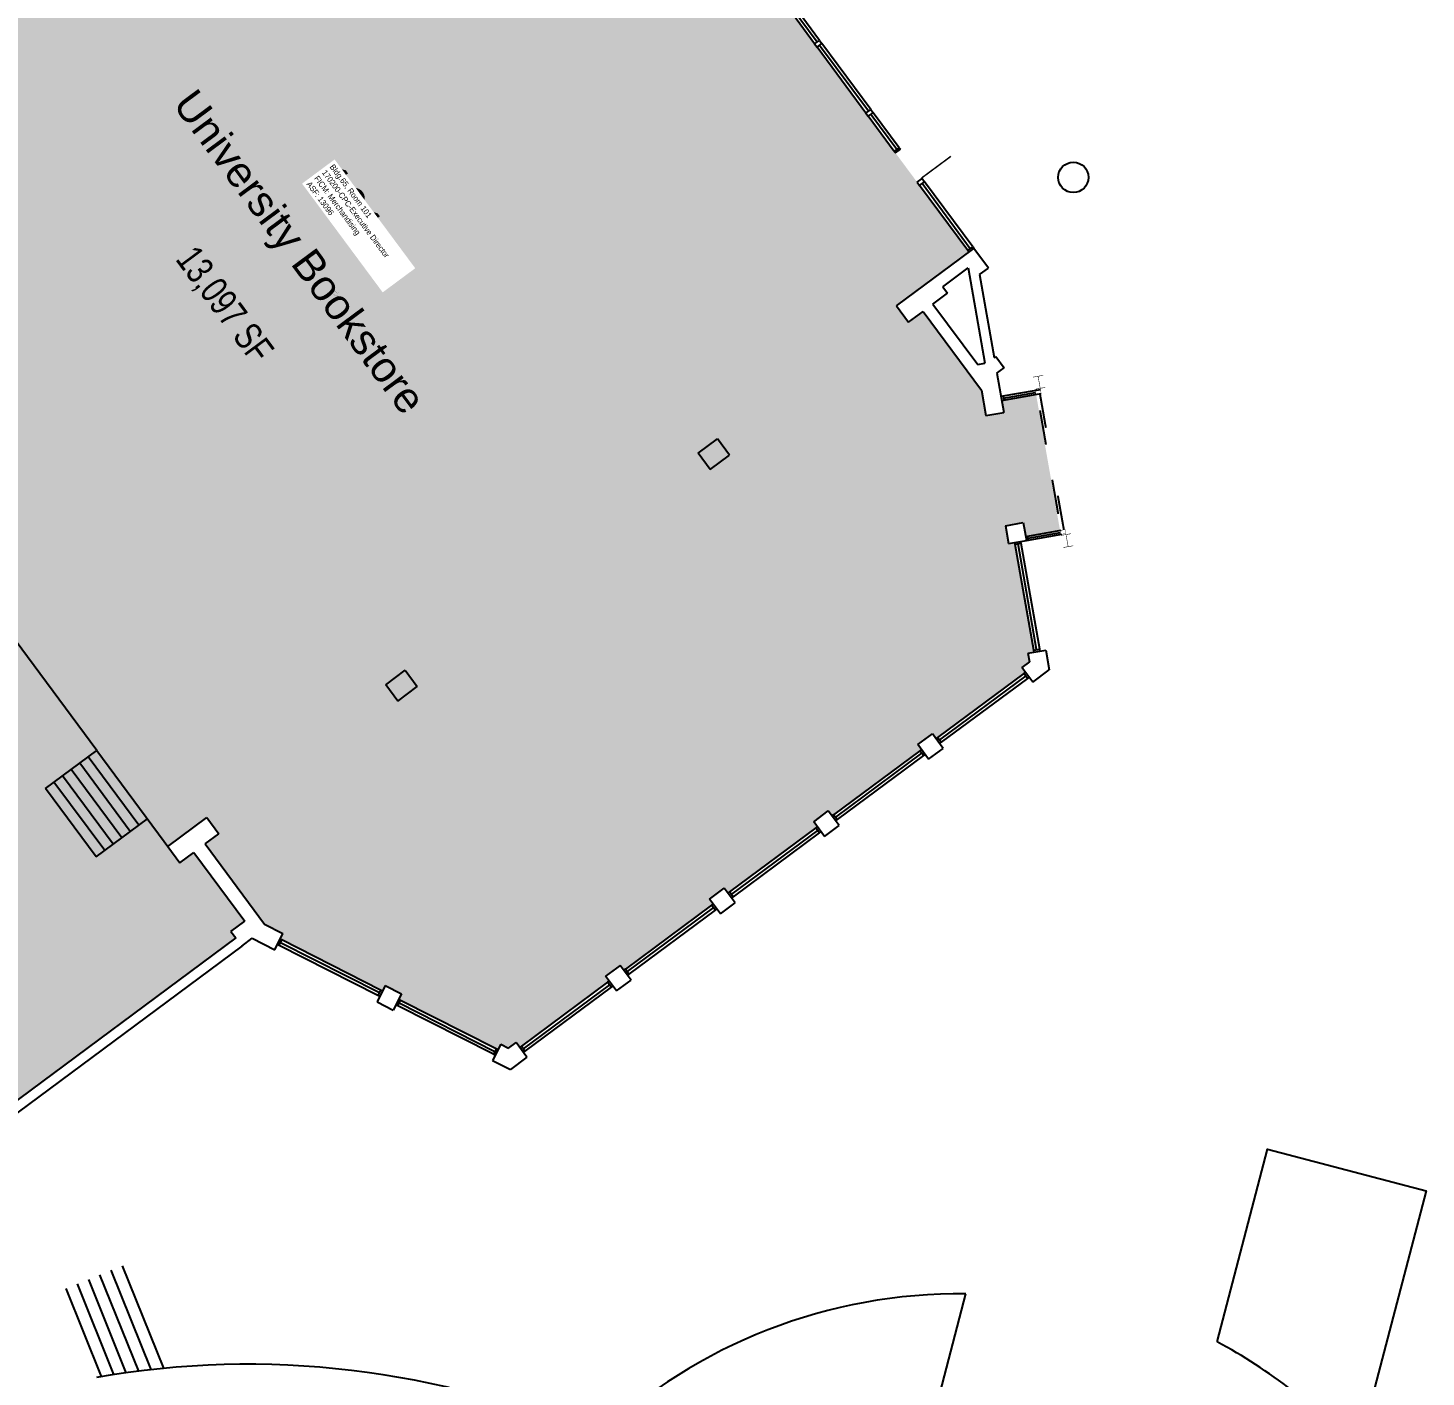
# Model space of a CAD drawing. Header units: inches. Extents: x 69217300 to 69222609, y 27669241 to 27675134.
# Drawn here: x 69219216 to 69220597, y 27671211 to 27672543 of the extents above; entities that cross this region are included whole.
import ezdxf
from ezdxf.enums import TextEntityAlignment as Align

# ---------------------------------------------------------------- set-up
doc = ezdxf.new("R2010")
doc.units = ezdxf.units.IN
doc.header["$LTSCALE"] = 25
doc.header["$MEASUREMENT"] = 0
for name, color, linetype in [('A-DOOR', 2, 'CONTINUOUS'), ('A-FLOR', 3, 'CONTINUOUS'), ('A-GLAZ', 1, 'CONTINUOUS'), ('A-IDEN-RNUM', 7, 'CONTINUOUS'), ('A-IDEN-SNUM', 4, 'CONTINUOUS'), ('A-IDEN-TEXT', 4, 'CONTINUOUS'), ('A-IDEN-VNUM', 4, 'CONTINUOUS'), ('A-SITE', 3, 'CONTINUOUS'), ('A-WALL', 5, 'CONTINUOUS'), ('AREA-TEXT', 3, 'CONTINUOUS'), ('Rooms-Category-Color', 7, 'CONTINUOUS'), ('Rooms-College-Color', 7, 'CONTINUOUS'), ('Rooms-Department-Color', 7, 'CONTINUOUS'), ('Rooms-Division-Color', 7, 'CONTINUOUS'), ('Rooms-Information', 7, 'CONTINUOUS')]:
    doc.layers.add(name, color=color, linetype=linetype)
doc.styles.add('Annotative', font='arial.ttf')
doc.styles.add('CP_AREA', font='arial.ttf', dxfattribs={"height": 15})
doc.styles.add('CP_ROOMSNUMBER', font='arial.ttf', dxfattribs={"height": 1})
doc.styles.add('CP_ROOMVNUMBER', font='arial.ttf', dxfattribs={"width": 0.85, "height": 0.075})

msp = doc.modelspace()

# ---------------------------------------------------------------- hatches: boundary and pattern name
at = {"layer": 'Rooms-Category-Color', "true_color": 0xffe090}
msp.add_hatch(color=41, dxfattribs=at).paths.add_polyline_path([(69220109.3, 27671845.8), (69220111.1, 27671843.4), (69220112.9, 27671841), (69220201.3, 27671906.5), (69220197.7, 27671911.3), (69220199.3, 27671912.5), (69220205.1, 27671916.8), (69220203.6, 27671925.3), (69220209.7, 27671926.4), (69220190.6, 27672034.7), (69220184.5, 27672033.6), (69220181.4, 27672051.3), (69220199.1, 27672054.5), (69220201.5, 27672040.7), (69220235.4, 27672046.6), (69220211.7, 27672181.1), (69220177.8, 27672175.1), (69220179.9, 27672163.2), (69220162.2, 27672160.1), (69220157.7, 27672185.3), (69220100.2, 27672262.9), (69220085.7, 27672252.2), (69220073.8, 27672268.3), (69220137.5, 27672315.5), (69220145.5, 27672321.4), (69219723.2, 27672890.9), (69219660.1, 27672844.2), (69219587.7, 27672790.5), (69219506.8, 27672899.6), (69219521.2, 27672910.3), (69219493.3, 27672948.1), (69219401.9, 27672994.4), (69219383.5, 27672958.2), (69219342.5, 27672979.2), (69219224.1, 27673039.6), (69219224.8, 27673038.6), (69219223.3, 27673037.5), (69219212.1, 27673029.2), (69219210.4, 27673027.9), (69219206.8, 27673032.7), (69219118.4, 27672967.2), (69219122, 27672962.4), (69219120.5, 27672961.3), (69219109.3, 27672953), (69219107.6, 27672951.7), (69219104, 27672956.5), (69219015.6, 27672891), (69219019.2, 27672886.2), (69219017.7, 27672885.1), (69219009.6, 27672879), (69219004.7, 27672875.4), (69219001.2, 27672880.3), (69218912.8, 27672814.7), (69218916.4, 27672809.9), (69218979.6, 27672724.7), (69218826.8, 27672611.4), (69218829.9, 27672593.7), (69218824, 27672592.6), (69218843.7, 27672480.9), (69218846.5, 27672481.4), (69218849.8, 27672482), (69218853.4, 27672461.9), (69218912, 27672382.8), (69218925.7, 27672392.9), (69218937.6, 27672376.9), (69218899, 27672348.3), (69218887.1, 27672364.3), (69218900.8, 27672374.5), (69218850.5, 27672442.3), (69218836.8, 27672432.2), (69218835, 27672434.6), (69218832, 27672438.6), (69218799.9, 27672414.8), (69218795.1, 27672411.2), (69218645.7, 27672300.5), (69218643.7, 27672299), (69218642.5, 27672298.1), (69218637.7, 27672294.5), (69218611.5, 27672275.1), (69218592.7, 27672261.1), (69218550.9, 27672230.2), (69218606, 27672155.9), (69218607.5, 27672157), (69218619.5, 27672141), (69218617.9, 27672139.8), (69218726.3, 27671993.6), (69218735.8, 27671980.7), (69218731, 27671977.2), (69218724.6, 27671972.4), (69218718.6, 27671980.4), (69218683.3, 27671954.2), (69218654.4, 27671932.8), (69218413.4, 27671754.1), (69218472.6, 27671674.2), (69218517, 27671614.3), (69218519.4, 27671611.1), (69218672.5, 27671404.7), (69218679.8, 27671410.1), (69218693.8, 27671391.2), (69218700.7, 27671381.9), (69218699.2, 27671378.1), (69218800.5, 27671338.3), (69218802.3, 27671337.6), (69218938.9, 27671284), (69218940.4, 27671287.8), (69218956.4, 27671299.6), (69218959.6, 27671302), (69219003.2, 27671334.3), (69219006.4, 27671336.7), (69219129.5, 27671428), (69219131.9, 27671429.7), (69219200.6, 27671480.7), (69219205.4, 27671484.2), (69219284.6, 27671543), (69219287.8, 27671545.4), (69219384.2, 27671616.9), (69219389.1, 27671620.4), (69219421.1, 27671644.2), (69219418.1, 27671648.2), (69219416.4, 27671650.6), (69219430, 27671660.8), (69219379.7, 27671728.6), (69219366, 27671718.5), (69219354.1, 27671734.6), (69219392.7, 27671763.2), (69219404.6, 27671747.1), (69219390.9, 27671737), (69219449.6, 27671657.9), (69219468, 27671648.5), (69219466.4, 27671645.6), (69219464.9, 27671643.1), (69219566.1, 27671591.8), (69219568.8, 27671597.2), (69219570.6, 27671596.3), (69219583.1, 27671589.9), (69219584.9, 27671589), (69219582.1, 27671583.5), (69219680.2, 27671533.7), (69219683, 27671539.3), (69219684.6, 27671538.5), (69219690.7, 27671535.4), (69219696.5, 27671539.7), (69219698.1, 27671540.8), (69219701.6, 27671536), (69219790, 27671601.5), (69219786.4, 27671606.4), (69219788, 27671607.6), (69219799.3, 27671615.9), (69219800.9, 27671617.1), (69219804.5, 27671612.3), (69219892.8, 27671677.8), (69219889.2, 27671682.6), (69219890.9, 27671683.8), (69219902.1, 27671692.1), (69219903.7, 27671693.3), (69219907.3, 27671688.5), (69219995.6, 27671754), (69219992.1, 27671758.8), (69219993.7, 27671760), (69220004.9, 27671768.4), (69220006.5, 27671769.6), (69220010.1, 27671764.7), (69220098.5, 27671830.3), (69220094.9, 27671835.1), (69220096.5, 27671836.3), (69220107.7, 27671844.6)])
at = {"layer": 'Rooms-College-Color', "true_color": 0xadadad}
msp.add_hatch(color=253, dxfattribs=at).paths.add_polyline_path([(69220109.3, 27671845.8), (69220111.1, 27671843.4), (69220112.9, 27671841), (69220201.3, 27671906.5), (69220197.7, 27671911.3), (69220199.3, 27671912.5), (69220205.1, 27671916.8), (69220203.6, 27671925.3), (69220209.7, 27671926.4), (69220190.6, 27672034.7), (69220184.5, 27672033.6), (69220181.4, 27672051.3), (69220199.1, 27672054.5), (69220201.5, 27672040.7), (69220235.4, 27672046.6), (69220211.7, 27672181.1), (69220177.8, 27672175.1), (69220179.9, 27672163.2), (69220162.2, 27672160.1), (69220157.7, 27672185.3), (69220100.2, 27672262.9), (69220085.7, 27672252.2), (69220073.8, 27672268.3), (69220137.5, 27672315.5), (69220145.5, 27672321.4), (69219723.2, 27672890.9), (69219660.1, 27672844.2), (69219587.7, 27672790.5), (69219506.8, 27672899.6), (69219521.2, 27672910.3), (69219493.3, 27672948.1), (69219401.9, 27672994.4), (69219383.5, 27672958.2), (69219342.5, 27672979.2), (69219224.1, 27673039.6), (69219224.8, 27673038.6), (69219223.3, 27673037.5), (69219212.1, 27673029.2), (69219210.4, 27673027.9), (69219206.8, 27673032.7), (69219118.4, 27672967.2), (69219122, 27672962.4), (69219120.5, 27672961.3), (69219109.3, 27672953), (69219107.6, 27672951.7), (69219104, 27672956.5), (69219015.6, 27672891), (69219019.2, 27672886.2), (69219017.7, 27672885.1), (69219009.6, 27672879), (69219004.7, 27672875.4), (69219001.2, 27672880.3), (69218912.8, 27672814.7), (69218916.4, 27672809.9), (69218979.6, 27672724.7), (69218826.8, 27672611.4), (69218829.9, 27672593.7), (69218824, 27672592.6), (69218843.7, 27672480.9), (69218846.5, 27672481.4), (69218849.8, 27672482), (69218853.4, 27672461.9), (69218912, 27672382.8), (69218925.7, 27672392.9), (69218937.6, 27672376.9), (69218899, 27672348.3), (69218887.1, 27672364.3), (69218900.8, 27672374.5), (69218850.5, 27672442.3), (69218836.8, 27672432.2), (69218835, 27672434.6), (69218832, 27672438.6), (69218799.9, 27672414.8), (69218795.1, 27672411.2), (69218645.7, 27672300.5), (69218643.7, 27672299), (69218642.5, 27672298.1), (69218637.7, 27672294.5), (69218611.5, 27672275.1), (69218592.7, 27672261.1), (69218550.9, 27672230.2), (69218606, 27672155.9), (69218607.5, 27672157), (69218619.5, 27672141), (69218617.9, 27672139.8), (69218726.3, 27671993.6), (69218735.8, 27671980.7), (69218731, 27671977.2), (69218724.6, 27671972.4), (69218718.6, 27671980.4), (69218683.3, 27671954.2), (69218654.4, 27671932.8), (69218413.4, 27671754.1), (69218472.6, 27671674.2), (69218517, 27671614.3), (69218519.4, 27671611.1), (69218672.5, 27671404.7), (69218679.8, 27671410.1), (69218693.8, 27671391.2), (69218700.7, 27671381.9), (69218699.2, 27671378.1), (69218800.5, 27671338.3), (69218802.3, 27671337.6), (69218938.9, 27671284), (69218940.4, 27671287.8), (69218956.4, 27671299.6), (69218959.6, 27671302), (69219003.2, 27671334.3), (69219006.4, 27671336.7), (69219129.5, 27671428), (69219131.9, 27671429.7), (69219200.6, 27671480.7), (69219205.4, 27671484.2), (69219284.6, 27671543), (69219287.8, 27671545.4), (69219384.2, 27671616.9), (69219389.1, 27671620.4), (69219421.1, 27671644.2), (69219418.1, 27671648.2), (69219416.4, 27671650.6), (69219430, 27671660.8), (69219379.7, 27671728.6), (69219366, 27671718.5), (69219354.1, 27671734.6), (69219392.7, 27671763.2), (69219404.6, 27671747.1), (69219390.9, 27671737), (69219449.6, 27671657.9), (69219468, 27671648.5), (69219466.4, 27671645.6), (69219464.9, 27671643.1), (69219566.1, 27671591.8), (69219568.8, 27671597.2), (69219570.6, 27671596.3), (69219583.1, 27671589.9), (69219584.9, 27671589), (69219582.1, 27671583.5), (69219680.2, 27671533.7), (69219683, 27671539.3), (69219684.6, 27671538.5), (69219690.7, 27671535.4), (69219696.5, 27671539.7), (69219698.1, 27671540.8), (69219701.6, 27671536), (69219790, 27671601.5), (69219786.4, 27671606.4), (69219788, 27671607.6), (69219799.3, 27671615.9), (69219800.9, 27671617.1), (69219804.5, 27671612.3), (69219892.8, 27671677.8), (69219889.2, 27671682.6), (69219890.9, 27671683.8), (69219902.1, 27671692.1), (69219903.7, 27671693.3), (69219907.3, 27671688.5), (69219995.6, 27671754), (69219992.1, 27671758.8), (69219993.7, 27671760), (69220004.9, 27671768.4), (69220006.5, 27671769.6), (69220010.1, 27671764.7), (69220098.5, 27671830.3), (69220094.9, 27671835.1), (69220096.5, 27671836.3), (69220107.7, 27671844.6)])
at = {"layer": 'Rooms-Department-Color', "true_color": 0x80bc67}
msp.add_hatch(color=83, dxfattribs=at).paths.add_polyline_path([(69220109.3, 27671845.8), (69220111.1, 27671843.4), (69220112.9, 27671841), (69220201.3, 27671906.5), (69220197.7, 27671911.3), (69220199.3, 27671912.5), (69220205.1, 27671916.8), (69220203.6, 27671925.3), (69220209.7, 27671926.4), (69220190.6, 27672034.7), (69220184.5, 27672033.6), (69220181.4, 27672051.3), (69220199.1, 27672054.5), (69220201.5, 27672040.7), (69220235.4, 27672046.6), (69220211.7, 27672181.1), (69220177.8, 27672175.1), (69220179.9, 27672163.2), (69220162.2, 27672160.1), (69220157.7, 27672185.3), (69220100.2, 27672262.9), (69220085.7, 27672252.2), (69220073.8, 27672268.3), (69220137.5, 27672315.5), (69220145.5, 27672321.4), (69219723.2, 27672890.9), (69219660.1, 27672844.2), (69219587.7, 27672790.5), (69219506.8, 27672899.6), (69219521.2, 27672910.3), (69219493.3, 27672948.1), (69219401.9, 27672994.4), (69219383.5, 27672958.2), (69219342.5, 27672979.2), (69219224.1, 27673039.6), (69219224.8, 27673038.6), (69219223.3, 27673037.5), (69219212.1, 27673029.2), (69219210.4, 27673027.9), (69219206.8, 27673032.7), (69219118.4, 27672967.2), (69219122, 27672962.4), (69219120.5, 27672961.3), (69219109.3, 27672953), (69219107.6, 27672951.7), (69219104, 27672956.5), (69219015.6, 27672891), (69219019.2, 27672886.2), (69219017.7, 27672885.1), (69219009.6, 27672879), (69219004.7, 27672875.4), (69219001.2, 27672880.3), (69218912.8, 27672814.7), (69218916.4, 27672809.9), (69218979.6, 27672724.7), (69218826.8, 27672611.4), (69218829.9, 27672593.7), (69218824, 27672592.6), (69218843.7, 27672480.9), (69218846.5, 27672481.4), (69218849.8, 27672482), (69218853.4, 27672461.9), (69218912, 27672382.8), (69218925.7, 27672392.9), (69218937.6, 27672376.9), (69218899, 27672348.3), (69218887.1, 27672364.3), (69218900.8, 27672374.5), (69218850.5, 27672442.3), (69218836.8, 27672432.2), (69218835, 27672434.6), (69218832, 27672438.6), (69218799.9, 27672414.8), (69218795.1, 27672411.2), (69218645.7, 27672300.5), (69218643.7, 27672299), (69218642.5, 27672298.1), (69218637.7, 27672294.5), (69218611.5, 27672275.1), (69218592.7, 27672261.1), (69218550.9, 27672230.2), (69218606, 27672155.9), (69218607.5, 27672157), (69218619.5, 27672141), (69218617.9, 27672139.8), (69218726.3, 27671993.6), (69218735.8, 27671980.7), (69218731, 27671977.2), (69218724.6, 27671972.4), (69218718.6, 27671980.4), (69218683.3, 27671954.2), (69218654.4, 27671932.8), (69218413.4, 27671754.1), (69218472.6, 27671674.2), (69218517, 27671614.3), (69218519.4, 27671611.1), (69218672.5, 27671404.7), (69218679.8, 27671410.1), (69218693.8, 27671391.2), (69218700.7, 27671381.9), (69218699.2, 27671378.1), (69218800.5, 27671338.3), (69218802.3, 27671337.6), (69218938.9, 27671284), (69218940.4, 27671287.8), (69218956.4, 27671299.6), (69218959.6, 27671302), (69219003.2, 27671334.3), (69219006.4, 27671336.7), (69219129.5, 27671428), (69219131.9, 27671429.7), (69219200.6, 27671480.7), (69219205.4, 27671484.2), (69219284.6, 27671543), (69219287.8, 27671545.4), (69219384.2, 27671616.9), (69219389.1, 27671620.4), (69219421.1, 27671644.2), (69219418.1, 27671648.2), (69219416.4, 27671650.6), (69219430, 27671660.8), (69219379.7, 27671728.6), (69219366, 27671718.5), (69219354.1, 27671734.6), (69219392.7, 27671763.2), (69219404.6, 27671747.1), (69219390.9, 27671737), (69219449.6, 27671657.9), (69219468, 27671648.5), (69219466.4, 27671645.6), (69219464.9, 27671643.1), (69219566.1, 27671591.8), (69219568.8, 27671597.2), (69219570.6, 27671596.3), (69219583.1, 27671589.9), (69219584.9, 27671589), (69219582.1, 27671583.5), (69219680.2, 27671533.7), (69219683, 27671539.3), (69219684.6, 27671538.5), (69219690.7, 27671535.4), (69219696.5, 27671539.7), (69219698.1, 27671540.8), (69219701.6, 27671536), (69219790, 27671601.5), (69219786.4, 27671606.4), (69219788, 27671607.6), (69219799.3, 27671615.9), (69219800.9, 27671617.1), (69219804.5, 27671612.3), (69219892.8, 27671677.8), (69219889.2, 27671682.6), (69219890.9, 27671683.8), (69219902.1, 27671692.1), (69219903.7, 27671693.3), (69219907.3, 27671688.5), (69219995.6, 27671754), (69219992.1, 27671758.8), (69219993.7, 27671760), (69220004.9, 27671768.4), (69220006.5, 27671769.6), (69220010.1, 27671764.7), (69220098.5, 27671830.3), (69220094.9, 27671835.1), (69220096.5, 27671836.3), (69220107.7, 27671844.6)])
at = {"layer": 'Rooms-Division-Color', "true_color": 0x80bc67}
msp.add_hatch(color=83, dxfattribs=at).paths.add_polyline_path([(69220109.3, 27671845.8), (69220111.1, 27671843.4), (69220112.9, 27671841), (69220201.3, 27671906.5), (69220197.7, 27671911.3), (69220199.3, 27671912.5), (69220205.1, 27671916.8), (69220203.6, 27671925.3), (69220209.7, 27671926.4), (69220190.6, 27672034.7), (69220184.5, 27672033.6), (69220181.4, 27672051.3), (69220199.1, 27672054.5), (69220201.5, 27672040.7), (69220235.4, 27672046.6), (69220211.7, 27672181.1), (69220177.8, 27672175.1), (69220179.9, 27672163.2), (69220162.2, 27672160.1), (69220157.7, 27672185.3), (69220100.2, 27672262.9), (69220085.7, 27672252.2), (69220073.8, 27672268.3), (69220137.5, 27672315.5), (69220145.5, 27672321.4), (69219723.2, 27672890.9), (69219660.1, 27672844.2), (69219587.7, 27672790.5), (69219506.8, 27672899.6), (69219521.2, 27672910.3), (69219493.3, 27672948.1), (69219401.9, 27672994.4), (69219383.5, 27672958.2), (69219342.5, 27672979.2), (69219224.1, 27673039.6), (69219224.8, 27673038.6), (69219223.3, 27673037.5), (69219212.1, 27673029.2), (69219210.4, 27673027.9), (69219206.8, 27673032.7), (69219118.4, 27672967.2), (69219122, 27672962.4), (69219120.5, 27672961.3), (69219109.3, 27672953), (69219107.6, 27672951.7), (69219104, 27672956.5), (69219015.6, 27672891), (69219019.2, 27672886.2), (69219017.7, 27672885.1), (69219009.6, 27672879), (69219004.7, 27672875.4), (69219001.2, 27672880.3), (69218912.8, 27672814.7), (69218916.4, 27672809.9), (69218979.6, 27672724.7), (69218826.8, 27672611.4), (69218829.9, 27672593.7), (69218824, 27672592.6), (69218843.7, 27672480.9), (69218846.5, 27672481.4), (69218849.8, 27672482), (69218853.4, 27672461.9), (69218912, 27672382.8), (69218925.7, 27672392.9), (69218937.6, 27672376.9), (69218899, 27672348.3), (69218887.1, 27672364.3), (69218900.8, 27672374.5), (69218850.5, 27672442.3), (69218836.8, 27672432.2), (69218835, 27672434.6), (69218832, 27672438.6), (69218799.9, 27672414.8), (69218795.1, 27672411.2), (69218645.7, 27672300.5), (69218643.7, 27672299), (69218642.5, 27672298.1), (69218637.7, 27672294.5), (69218611.5, 27672275.1), (69218592.7, 27672261.1), (69218550.9, 27672230.2), (69218606, 27672155.9), (69218607.5, 27672157), (69218619.5, 27672141), (69218617.9, 27672139.8), (69218726.3, 27671993.6), (69218735.8, 27671980.7), (69218731, 27671977.2), (69218724.6, 27671972.4), (69218718.6, 27671980.4), (69218683.3, 27671954.2), (69218654.4, 27671932.8), (69218413.4, 27671754.1), (69218472.6, 27671674.2), (69218517, 27671614.3), (69218519.4, 27671611.1), (69218672.5, 27671404.7), (69218679.8, 27671410.1), (69218693.8, 27671391.2), (69218700.7, 27671381.9), (69218699.2, 27671378.1), (69218800.5, 27671338.3), (69218802.3, 27671337.6), (69218938.9, 27671284), (69218940.4, 27671287.8), (69218956.4, 27671299.6), (69218959.6, 27671302), (69219003.2, 27671334.3), (69219006.4, 27671336.7), (69219129.5, 27671428), (69219131.9, 27671429.7), (69219200.6, 27671480.7), (69219205.4, 27671484.2), (69219284.6, 27671543), (69219287.8, 27671545.4), (69219384.2, 27671616.9), (69219389.1, 27671620.4), (69219421.1, 27671644.2), (69219418.1, 27671648.2), (69219416.4, 27671650.6), (69219430, 27671660.8), (69219379.7, 27671728.6), (69219366, 27671718.5), (69219354.1, 27671734.6), (69219392.7, 27671763.2), (69219404.6, 27671747.1), (69219390.9, 27671737), (69219449.6, 27671657.9), (69219468, 27671648.5), (69219466.4, 27671645.6), (69219464.9, 27671643.1), (69219566.1, 27671591.8), (69219568.8, 27671597.2), (69219570.6, 27671596.3), (69219583.1, 27671589.9), (69219584.9, 27671589), (69219582.1, 27671583.5), (69219680.2, 27671533.7), (69219683, 27671539.3), (69219684.6, 27671538.5), (69219690.7, 27671535.4), (69219696.5, 27671539.7), (69219698.1, 27671540.8), (69219701.6, 27671536), (69219790, 27671601.5), (69219786.4, 27671606.4), (69219788, 27671607.6), (69219799.3, 27671615.9), (69219800.9, 27671617.1), (69219804.5, 27671612.3), (69219892.8, 27671677.8), (69219889.2, 27671682.6), (69219890.9, 27671683.8), (69219902.1, 27671692.1), (69219903.7, 27671693.3), (69219907.3, 27671688.5), (69219995.6, 27671754), (69219992.1, 27671758.8), (69219993.7, 27671760), (69220004.9, 27671768.4), (69220006.5, 27671769.6), (69220010.1, 27671764.7), (69220098.5, 27671830.3), (69220094.9, 27671835.1), (69220096.5, 27671836.3), (69220107.7, 27671844.6)])

# ---------------------------------------------------------------- linework, layer by layer
at = {"layer": 'A-DOOR'}
msp.add_lwpolyline([(69220098.7, 27672394.7, 1.5, 1.5, 0), (69220127.6, 27672416.1, 0, 0, 0), (69220127.1, 27672416.7, 0, 0, 0.414214), (69220076.5, 27672422.1, 0, 0, 0.414214)], format="xyseb", dxfattribs=at)
at = {"layer": 'A-DOOR', "const_width": 2}
for points in [[(69220215.5, 27672181.7), (69220221.4, 27672148)], [(69220215.6, 27672165.2), (69220221.5, 27672131.4)], [(69220233.6, 27672062.9), (69220227.7, 27672096.7)], [(69220239.2, 27672047.3), (69220233.2, 27672081)]]:
    msp.add_lwpolyline(points, dxfattribs=at)
at = {"layer": 'A-FLOR'}
for p, q in [((69219233.2, 27671791.8), (69219283.8, 27671829.4)), ((69219325.4, 27671755.6), (69219275.4, 27671823.1)), ((69219283.8, 27671829.4), (69219350.5, 27671739.4)), ((69219308.5, 27671743.1), (69219258.5, 27671810.6)), ((69219317, 27671749.4), (69219267, 27671816.9)), ((69219291.7, 27671730.6), (69219241.6, 27671798.1)), ((69219300.1, 27671736.9), (69219250.1, 27671804.4)), ((69219283.2, 27671724.4), (69219233.2, 27671791.8)), ((69219283.2, 27671724.4), (69219333.9, 27671761.9))]:
    msp.add_line(p, q, dxfattribs=at)
at = {"layer": 'A-GLAZ'}
for p, q in [((69219993, 27672527.1), (69219967.4, 27672561.6)), ((69219995.4, 27672528.8), (69219969.8, 27672563.4)), ((69219997.9, 27672530.6), (69219972.2, 27672565.2)), ((69220046.1, 27672460.6), (69219997.8, 27672525.6)), ((69220048.5, 27672462.4), (69220000.2, 27672527.4)), ((69220043.7, 27672458.8), (69219995.4, 27672523.8)), ((69220071.7, 27672421), (69220046, 27672455.6)), ((69220074.1, 27672422.8), (69220048.5, 27672457.4)), ((69220076.5, 27672424.6), (69220050.9, 27672459.1)), ((69220144.3, 27672323), (69220096.7, 27672387.3)), ((69220146.7, 27672324.8), (69220099.1, 27672389.1)), ((69220149.1, 27672326.6), (69220101.5, 27672390.9)), ((69220177.1, 27672179.1), (69220212.1, 27672185.2)), ((69220177.8, 27672175.1), (69220212.8, 27672181.3)), ((69220179.4, 27672177.4), (69220211.3, 27672183)), ((69220201.5, 27672040.7), (69220236.4, 27672046.8)), ((69220202.2, 27672036.7), (69220237.1, 27672042.9)), ((69220203.8, 27672039.1), (69220235.7, 27672044.7)), ((69220209.4, 27671928.3), (69220191, 27672032.7)), ((69220212.3, 27671928.9), (69220193.9, 27672033.3)), ((69220215.3, 27671929.4), (69220196.9, 27672033.8)), ((69220199.7, 27671905.3), (69220114.5, 27671842.2)), ((69220201.5, 27671902.9), (69220116.3, 27671839.8)), ((69220203.2, 27671900.5), (69220118.1, 27671837.4)), ((69220096.9, 27671829.1), (69220011.7, 27671765.9)), ((69220098.6, 27671826.7), (69220013.5, 27671763.5)), ((69220100.4, 27671824.3), (69220015.3, 27671761.1)), ((69219994, 27671752.8), (69219908.9, 27671689.7)), ((69219995.8, 27671750.4), (69219910.7, 27671687.3)), ((69219997.6, 27671748), (69219912.5, 27671684.9)), ((69219891.2, 27671676.6), (69219806.1, 27671613.5)), ((69219893, 27671674.2), (69219807.9, 27671611)), ((69219894.8, 27671671.8), (69219809.6, 27671608.6)), ((69219564.3, 27671592.7), (69219466.7, 27671642.2)), ((69219561.6, 27671587.4), (69219464, 27671636.8)), ((69219563, 27671590), (69219465.3, 27671639.5)), ((69219788.4, 27671600.4), (69219703.3, 27671537.2)), ((69219790.2, 27671597.9), (69219705, 27671534.8)), ((69219792, 27671595.5), (69219706.8, 27671532.4)), ((69219675.7, 27671529.3), (69219581.1, 27671577.2)), ((69219677, 27671531.9), (69219582.5, 27671579.9)), ((69219678.4, 27671534.6), (69219583.9, 27671582.5))]:
    msp.add_line(p, q, dxfattribs=at)
at = {"layer": 'A-SITE'}
for p, q in [((69219325.3, 27671216.5), (69219287, 27671311.5)), ((69219337.6, 27671217.9), (69219298.1, 27671316)), ((69219350, 27671219.2), (69219309.3, 27671320.5)), ((69219288.6, 27671211), (69219253.6, 27671298.1)), ((69219300.8, 27671213), (69219264.7, 27671302.6)), ((69219313, 27671214.8), (69219275.9, 27671307)), ((69220105.3, 27671151), (69220142.4, 27671292.8))]:
    msp.add_line(p, q, dxfattribs=at)
msp.add_lwpolyline([(69220390.5, 27671245.4), (69220440.2, 27671435.6), (69220596.9, 27671394.6), (69220529.9, 27671138.1, 0.082238), (69220390.5, 27671245.4)], format="xyb", dxfattribs=at)
for centre, radius, start, end in [((69220136.2, 27670770.8), 522, 89.3185, 133.2285), ((69219433.2, 27670359.2), 864, 66.4345, 99.9748)]:
    msp.add_arc(centre, radius, start, end, dxfattribs=at)
at = {"layer": 'A-WALL'}
for p, q in [((69219993, 27672527.1), (69219997.9, 27672530.6)), ((69219993, 27672527.1), (69219995.4, 27672523.8)), ((69219995.4, 27672523.8), (69220000.2, 27672527.4)), ((69219997.9, 27672530.6), (69220000.2, 27672527.4)), ((69220043.7, 27672458.8), (69220048.5, 27672462.4)), ((69220043.7, 27672458.8), (69220046, 27672455.6)), ((69220046, 27672455.6), (69220050.9, 27672459.1)), ((69220048.5, 27672462.4), (69220050.9, 27672459.1)), ((69220071.7, 27672421), (69220076.5, 27672424.6)), ((69220071.7, 27672421), (69220072.8, 27672419.4)), ((69220072.8, 27672419.4), (69220077.7, 27672423)), ((69220076.5, 27672424.6), (69220077.7, 27672423)), ((69220094.3, 27672390.5), (69220099.1, 27672394.1)), ((69220094.3, 27672390.5), (69220096.7, 27672387.3)), ((69220096.7, 27672387.3), (69220101.5, 27672390.9)), ((69220099.1, 27672394.1), (69220101.5, 27672390.9)), ((69220137.5, 27672315.5), (69220150.3, 27672325)), ((69220144.3, 27672323), (69220149.1, 27672326.6)), ((69220144.3, 27672323), (69220145.5, 27672321.4)), ((69220149.1, 27672326.6), (69220150.3, 27672325)), ((69220164.6, 27672305.7), (69220150.3, 27672325)), ((69220073.8, 27672268.3), (69220137.5, 27672315.5)), ((69220119.5, 27672287.2), (69220144.6, 27672305.8)), ((69220144.6, 27672305.8), (69220161.2, 27672211.7)), ((69220155.9, 27672299.3), (69220164.6, 27672305.7)), ((69220155.9, 27672299.3), (69220170.4, 27672217.3)), ((69220109.8, 27672270.1), (69220124.3, 27672280.8)), ((69220119.5, 27672287.2), (69220124.3, 27672280.8)), ((69220073.8, 27672268.3), (69220085.7, 27672252.2)), ((69220085.7, 27672252.2), (69220100.2, 27672262.9)), ((69220100.2, 27672262.9), (69220157.7, 27672185.3)), ((69220109.8, 27672270.1), (69220154.1, 27672210.5)), ((69220154.1, 27672210.5), (69220161.2, 27672211.7)), ((69220170.4, 27672217.3), (69220172, 27672218.4)), ((69220172, 27672218.4), (69220180.3, 27672207.2)), ((69220173.1, 27672201.8), (69220180.3, 27672207.2)), ((69220173.1, 27672201.8), (69220179.9, 27672163.2)), ((69219283.8, 27671829.4), (69219017, 27672189.2)), ((69220157.7, 27672185.3), (69220162.2, 27672160.1)), ((69220179.1, 27672179.4), (69220179.8, 27672175.5)), ((69220212.1, 27672185.2), (69220216, 27672185.9)), ((69220212.8, 27672181.3), (69220216.7, 27672182)), ((69220162.2, 27672160.1), (69220179.9, 27672163.2)), ((69219877.8, 27672122.9), (69219897.1, 27672137.2)), ((69219909, 27672121.1), (69219897.1, 27672137.2)), ((69219889.7, 27672106.8), (69219877.8, 27672122.9)), ((69219889.7, 27672106.8), (69219909, 27672121.1)), ((69220181.4, 27672051.3), (69220199.1, 27672054.5)), ((69220199.1, 27672054.5), (69220202.2, 27672036.7)), ((69220181.4, 27672051.3), (69220184.5, 27672033.6)), ((69220204.2, 27672037.1), (69220203.5, 27672041)), ((69220184.5, 27672033.6), (69220202.2, 27672036.7)), ((69220191, 27672032.7), (69220190.6, 27672034.7)), ((69220196.9, 27672033.8), (69220191, 27672032.7)), ((69220196.9, 27672033.8), (69220196.5, 27672035.7)), ((69220205.1, 27671916.8), (69220197.7, 27671911.3)), ((69220203.6, 27671925.3), (69220221.3, 27671928.4)), ((69220203.6, 27671925.3), (69220205.1, 27671916.8)), ((69220209.4, 27671928.3), (69220215.3, 27671929.4)), ((69220209.7, 27671926.4), (69220209.4, 27671928.3)), ((69220215.6, 27671927.4), (69220215.3, 27671929.4)), ((69220221.3, 27671928.4), (69220224.7, 27671909)), ((69219569.3, 27671894.2), (69219588.6, 27671908.5)), ((69219588.6, 27671908.5), (69219600.5, 27671892.4)), ((69220208.4, 27671896.9), (69220197.7, 27671911.3)), ((69220201.3, 27671906.5), (69220199.7, 27671905.3)), ((69220203.2, 27671900.5), (69220199.7, 27671905.3)), ((69220208.4, 27671896.9), (69220224.7, 27671909)), ((69219581.2, 27671878.1), (69219569.3, 27671894.2)), ((69219581.2, 27671878.1), (69219600.5, 27671892.4)), ((69220204.8, 27671901.7), (69220203.2, 27671900.5)), ((69220094.9, 27671835.1), (69220109.3, 27671845.8)), ((69220105.6, 27671820.6), (69220094.9, 27671835.1)), ((69220120.1, 27671831.3), (69220109.3, 27671845.8)), ((69220114.5, 27671842.2), (69220112.9, 27671841)), ((69220118.1, 27671837.4), (69220114.5, 27671842.2)), ((69220118.1, 27671837.4), (69220116.5, 27671836.2)), ((69220098.5, 27671830.3), (69220096.9, 27671829.1)), ((69220100.4, 27671824.3), (69220096.9, 27671829.1)), ((69220102, 27671825.4), (69220100.4, 27671824.3)), ((69220105.6, 27671820.6), (69220120.1, 27671831.3)), ((69219992.1, 27671758.8), (69220006.5, 27671769.6)), ((69220017.2, 27671755.1), (69220006.5, 27671769.6)), ((69220011.7, 27671765.9), (69220010.1, 27671764.7)), ((69220015.3, 27671761.1), (69220011.7, 27671765.9)), ((69219354.1, 27671734.6), (69219392.7, 27671763.2)), ((69219392.7, 27671763.2), (69219404.6, 27671747.1)), ((69220002.8, 27671744.4), (69219992.1, 27671758.8)), ((69219995.6, 27671754), (69219994, 27671752.8)), ((69219997.6, 27671748), (69219994, 27671752.8)), ((69220002.8, 27671744.4), (69220017.2, 27671755.1)), ((69220015.3, 27671761.1), (69220013.7, 27671759.9)), ((69219350.5, 27671739.4), (69219354.1, 27671734.6)), ((69219390.9, 27671737), (69219404.6, 27671747.1)), ((69219390.9, 27671737), (69219449.6, 27671657.9)), ((69219999.2, 27671749.2), (69219997.6, 27671748)), ((69219354.1, 27671734.6), (69219366, 27671718.5)), ((69219366, 27671718.5), (69219379.7, 27671728.6)), ((69219379.7, 27671728.6), (69219430, 27671660.8)), ((69219889.2, 27671682.6), (69219903.7, 27671693.3)), ((69219900, 27671668.1), (69219889.2, 27671682.6)), ((69219914.4, 27671678.9), (69219903.7, 27671693.3)), ((69219908.9, 27671689.7), (69219907.3, 27671688.5)), ((69219912.5, 27671684.9), (69219908.9, 27671689.7)), ((69219912.5, 27671684.9), (69219910.9, 27671683.7)), ((69219892.8, 27671677.8), (69219891.2, 27671676.6)), ((69219894.8, 27671671.8), (69219891.2, 27671676.6)), ((69219896.4, 27671673), (69219894.8, 27671671.8)), ((69219900, 27671668.1), (69219914.4, 27671678.9)), ((69219416.4, 27671650.6), (69219430, 27671660.8)), ((69219449.6, 27671657.9), (69219467.7, 27671648.7)), ((69219421.1, 27671644.2), (69218940.4, 27671287.8)), ((69219416.4, 27671650.6), (69219421.1, 27671644.2)), ((69219427.1, 27671636.2), (69219437.4, 27671643.9)), ((69219437.4, 27671643.9), (69219459.6, 27671632.6)), ((69219459.6, 27671632.6), (69219467.7, 27671648.7)), ((69219464, 27671636.8), (69219466.7, 27671642.2)), ((69219466.7, 27671642.2), (69219464.9, 27671643.1)), ((69219427.1, 27671636.2), (69219023.8, 27671337.1)), ((69219464, 27671636.8), (69219462.2, 27671637.7)), ((69219800.9, 27671617.1), (69219786.4, 27671606.4)), ((69219811.6, 27671602.6), (69219800.9, 27671617.1)), ((69219806.1, 27671613.5), (69219804.5, 27671612.3)), ((69219809.6, 27671608.6), (69219806.1, 27671613.5)), ((69219797.2, 27671591.9), (69219786.4, 27671606.4)), ((69219790, 27671601.5), (69219788.4, 27671600.4)), ((69219792, 27671595.5), (69219788.4, 27671600.4)), ((69219797.2, 27671591.9), (69219811.6, 27671602.6)), ((69219809.6, 27671608.6), (69219808, 27671607.4)), ((69219568.8, 27671597.2), (69219560.7, 27671581.1)), ((69219564.3, 27671592.7), (69219561.6, 27671587.4)), ((69219563.4, 27671586.5), (69219561.6, 27671587.4)), ((69219566.1, 27671591.8), (69219564.3, 27671592.7)), ((69219568.8, 27671597.2), (69219584.9, 27671589)), ((69219584.9, 27671589), (69219576.8, 27671573)), ((69219793.6, 27671596.7), (69219792, 27671595.5)), ((69219560.7, 27671581.1), (69219576.8, 27671573)), ((69219581.1, 27671577.2), (69219579.4, 27671578.1)), ((69219581.1, 27671577.2), (69219583.9, 27671582.5)), ((69219583.9, 27671582.5), (69219582.1, 27671583.5)), ((69219683, 27671539.3), (69219674.9, 27671523.2)), ((69219678.4, 27671534.6), (69219675.7, 27671529.3)), ((69219680.2, 27671533.7), (69219678.4, 27671534.6)), ((69219683, 27671539.3), (69219690.7, 27671535.4)), ((69219690.7, 27671535.4), (69219698.1, 27671540.8)), ((69219708.8, 27671526.4), (69219698.1, 27671540.8)), ((69219703.3, 27671537.2), (69219701.6, 27671536)), ((69219706.8, 27671532.4), (69219703.3, 27671537.2)), ((69219706.8, 27671532.4), (69219705.2, 27671531.2)), ((69219674.9, 27671523.2), (69219692.5, 27671514.3)), ((69219677.5, 27671528.4), (69219675.7, 27671529.3)), ((69219708.8, 27671526.4), (69219692.5, 27671514.3))]:
    msp.add_line(p, q, dxfattribs=at)
for points, const_width in [([(69220208.7, 27672198), (69220218.7, 27672199.8), (69220213.7, 27672198.9), (69220215.8, 27672187), (69220220.8, 27672187.8), (69220210.8, 27672186.1)], 0.5), ([(69220216, 27672185.9), (69220216.7, 27672182), (69220211.7, 27672181.1), (69220211, 27672185), (69220216, 27672185.9)], 0.333), ([(69220241.1, 27672043.6), (69220240.4, 27672047.5), (69220235.4, 27672046.6), (69220236, 27672042.7), (69220241.1, 27672043.6)], 0.333), ([(69220238.3, 27672029.7), (69220248.4, 27672031.5), (69220243.4, 27672030.6), (69220241.3, 27672042.5), (69220246.3, 27672043.4), (69220236.2, 27672041.7)], 0.5)]:
    msp.add_lwpolyline(points, dxfattribs=dict(at, const_width=const_width))
msp.add_circle((69220248.5, 27672395.3), 15, dxfattribs=at)

# ---------------------------------------------------------------- texts
at = {"layer": 'A-IDEN-RNUM', "style": 'CP_ROOMSNUMBER', "width": 0.85}
msp.add_text('0101-00', height=1, rotation=333.12, dxfattribs=at).set_placement((69219520.1, 27672278.7), align=Align.MIDDLE)
at = {"layer": 'A-IDEN-SNUM', "style": 'CP_ROOMSNUMBER', "width": 0.85}
msp.add_text('0650010100', height=1, rotation=333.12, dxfattribs=at).set_placement((69219518.9, 27672282.6), align=Align.MIDDLE)
at = {"layer": 'A-IDEN-TEXT', "style": 'Annotative'}
msp.add_text('University Bookstore', height=30, rotation=306.5574, dxfattribs=at).set_placement((69219481.6, 27672319.7), align=Align.MIDDLE)
at = {"layer": 'A-IDEN-VNUM', "style": 'CP_ROOMVNUMBER', "width": 0.85}
msp.add_text('101', height=40, rotation=306.5525, dxfattribs=at).set_placement((69219530, 27672368.5), align=Align.MIDDLE)
at = {"layer": 'AREA-TEXT', "style": 'CP_AREA', "width": 0.75}
msp.add_text('13,097 SF', height=27, rotation=306.5525, dxfattribs=at).set_placement((69219410.6, 27672269.9), align=Align.MIDDLE_CENTER)

# ---------------------------------------------------------------- next in the draw order: texts
at = {"layer": 'Rooms-Information', "insert": (69219490.6, 27672388.5), "char_height": 5.714, "width": 128, "attachment_point": 7, "rotation": 306.5525, "style": 'CP_ROOMVNUMBER', "bg_fill": 3, "box_fill_scale": 1.5, "bg_fill_color": 256, "bg_fill_true_color": 13158600, "bg_fill_transparency": 0}
msp.add_mtext('Bldg.65, Room 101^M^J170200-CPC-Executive Director^M^JFICM: Merchandising^M^JASF: 13096', dxfattribs=at)

doc.saveas('drawing.dxf')
